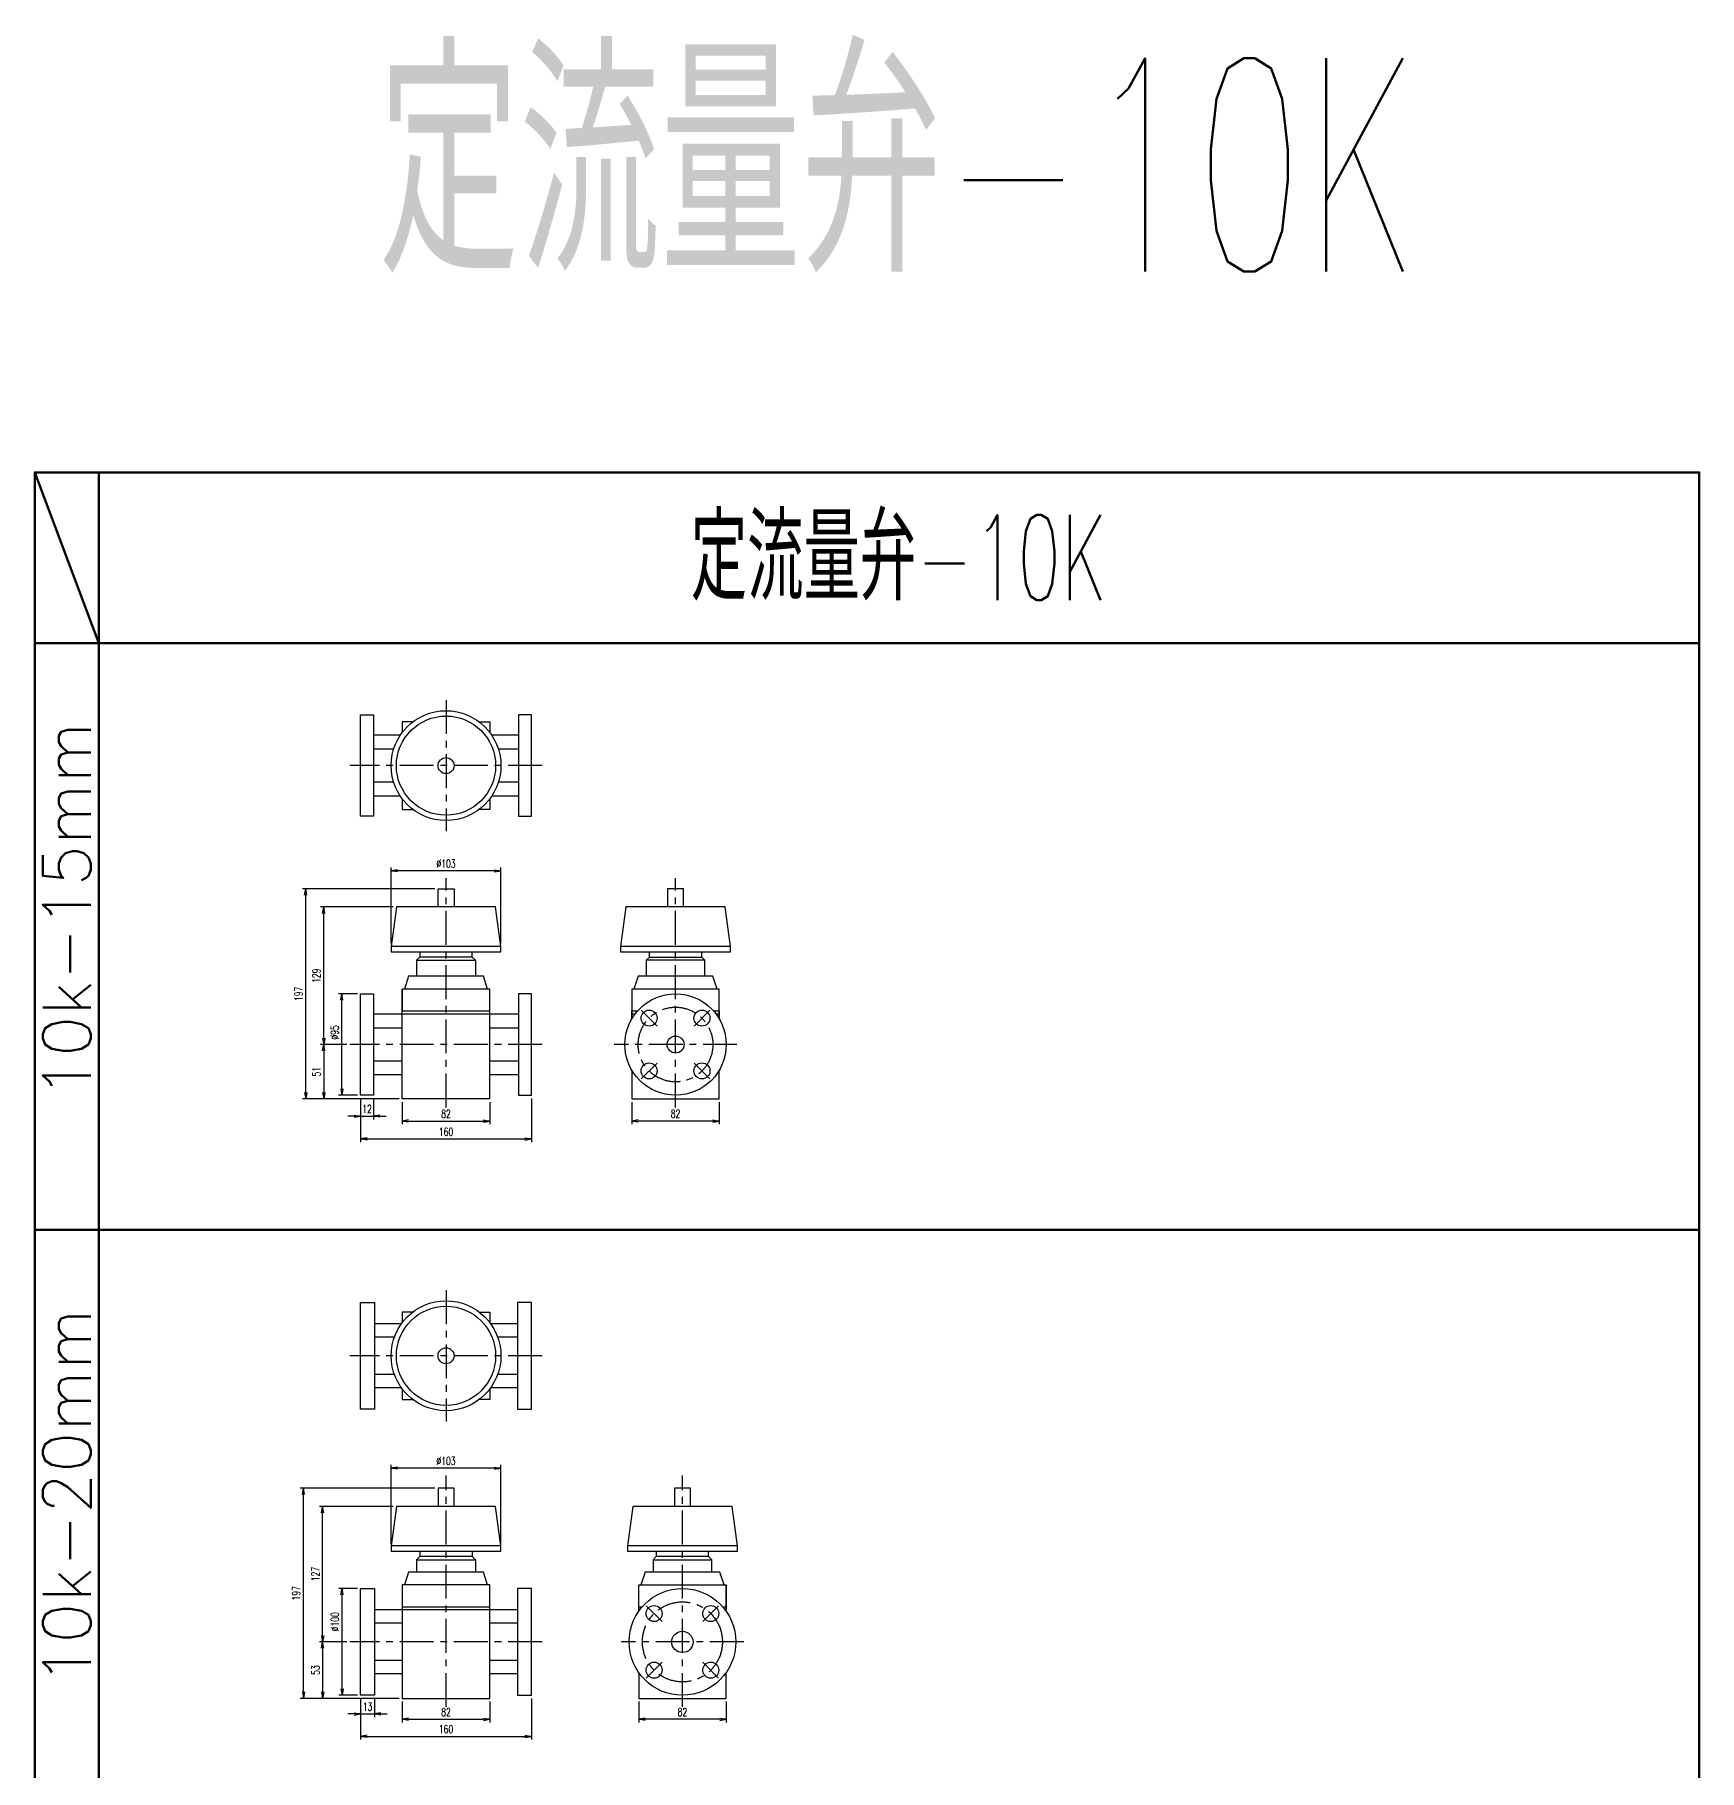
# Model space of a CAD drawing. Header units: millimetres. Extents: x 1711 to 90196, y -23291 to 8516.
# Drawn here: x 24802 to 26362, y -12850 to -11223 of the extents above; entities that cross this region are included whole.
import ezdxf

# ---------------------------------------------------------------- set-up
doc = ezdxf.new("R2010")
doc.units = ezdxf.units.MM
doc.header["$PDMODE"] = 35
doc.linetypes.add('CENTER', pattern=[50.8, 31.75, -6.35, 6.35, -6.35])
for name, color, linetype in [('CEN', 2, 'CENTER'), ('TEXT', 7, 'Continuous'), ('寸法', 2, 'Continuous'), ('配管-CVP', 4, 'Continuous')]:
    doc.layers.add(name, color=color, linetype=linetype)
doc.layers.add('line', color=153, linetype='Continuous', lineweight=50)
doc.styles.add('kpk', font='romans.shx', dxfattribs={"width": 0.7, "bigfont": 'extfont2.shx'})
doc.styles.get("Standard").update_dxf_attribs({"font": 'romans.shx', "bigfont": 'extfont.shx'})
doc.dimstyles.new('KPK-3', dxfattribs={"dimscale": 3, "dimtxt": 2.5, "dimasz": 2, "dimexe": 1, "dimexo": 1, "dimgap": 1, "dimtad": 3, "dimdec": 1, "dimdsep": 46, "dimtxsty": 'kpk', "dimblk": 'OPEN', "dimcen": 2.5, "dimclrd": 2, "dimclre": 2, "dimclrt": 4, "dimadec": 1, "dimazin": 2, "dimtfac": 1, "dimtdec": 1, "dimtmove": 0, "dimatfit": 2, "dimldrblk": 'OPEN', "dimfxl": 0, "dimlwd": -1, "dimlwe": -1, "dimarcsym": 0})

# ---------------------------------------------------------------- blocks, each defined once
blk = doc.blocks.new('_Open')
at = {"color": 0, "linetype": 'ByBlock', "lineweight": -2}
for p, q in [((-1, 0.17), (0, 0)), ((-1, -0.17), (0, 0)), ((0, 0), (-1, 0))]:
    blk.add_line(p, q, dxfattribs=at)
blk = doc.blocks.new('*D1772')
at = {"layer": 'Defpoints', "color": 0, "transparency": 16777216}
for p in [(25107.7, -12217.4), (25267.7, -12217.4), (25267.7, -12258.4)]:
    blk.add_point(p, dxfattribs=at)
at = {"layer": '寸法', "color": 2, "transparency": 16777216}
for p, q in [((25107.7, -12220.4), (25107.7, -12261.4)), ((25267.7, -12220.4), (25267.7, -12261.4)), ((25113.7, -12258.4), (25261.7, -12258.4))]:
    blk.add_line(p, q, dxfattribs=at)
at = {"layer": '寸法', "color": 2, "transparency": 16777216, "xscale": 6, "yscale": 6, "zscale": 6, "rotation": 180}
blk.add_blockref('_Open', (25107.7, -12258.4), dxfattribs=at)
at = {"layer": '寸法', "color": 2, "transparency": 16777216, "xscale": 6, "yscale": 6, "zscale": 6}
blk.add_blockref('_Open', (25267.7, -12258.4), dxfattribs=at)
at = {"layer": '寸法', "color": 4, "transparency": 16777216, "insert": (25187.7, -12251.7), "char_height": 7.5, "attachment_point": 5, "style": 'kpk', "bg_fill": 3, "box_fill_scale": 1.1, "bg_fill_color": 256, "bg_fill_true_color": 13158600, "bg_fill_transparency": 0}
blk.add_mtext('160', dxfattribs=at)
blk = doc.blocks.new('*D1773')
at = {"layer": 'Defpoints', "color": 0, "transparency": 16777216}
for p in [(25107.7, -12217.4), (25119.7, -12217.4)]:
    blk.add_point(p, dxfattribs=at)
at = {"layer": '寸法', "color": 2, "transparency": 16777216}
for p, q in [((25107.7, -12220.4), (25107.7, -12240.1)), ((25119.7, -12220.4), (25119.7, -12240.1)), ((25101.7, -12237.1), (25095.7, -12237.1)), ((25107.7, -12237.1), (25119.7, -12237.1)), ((25125.7, -12237.1), (25131.7, -12237.1))]:
    blk.add_line(p, q, dxfattribs=at)
at = {"layer": '寸法', "color": 2, "transparency": 16777216, "xscale": 6, "yscale": 6, "zscale": 6}
blk.add_blockref('_Open', (25107.7, -12237.1), dxfattribs=at)
at = {"layer": '寸法', "color": 2, "transparency": 16777216, "xscale": 6, "yscale": 6, "zscale": 6, "rotation": 180}
blk.add_blockref('_Open', (25119.7, -12237.1), dxfattribs=at)
at = {"layer": '寸法', "color": 4, "transparency": 16777216, "insert": (25113.7, -12230.3), "char_height": 7.5, "attachment_point": 5, "style": 'kpk', "bg_fill": 3, "box_fill_scale": 1.1, "bg_fill_color": 256, "bg_fill_true_color": 13158600, "bg_fill_transparency": 0}
blk.add_mtext('12', dxfattribs=at)
at = {"layer": 'Defpoints', "color": 0, "transparency": 16777216}
blk.add_point((25119.7, -12237.1), dxfattribs=at)
blk = doc.blocks.new('*D1774')
at = {"layer": 'Defpoints', "color": 0, "transparency": 16777216}
for p in [(25090.1, -12122.4), (25107.7, -12122.4), (25107.7, -12217.4)]:
    blk.add_point(p, dxfattribs=at)
at = {"layer": '寸法', "color": 2, "transparency": 16777216}
for p, q in [((25104.7, -12122.4), (25087.1, -12122.4)), ((25090.1, -12211.4), (25090.1, -12128.4)), ((25104.7, -12217.4), (25087.1, -12217.4))]:
    blk.add_line(p, q, dxfattribs=at)
at = {"layer": '寸法', "color": 2, "transparency": 16777216, "xscale": 6, "yscale": 6, "zscale": 6}
for p, rotation in [((25090.1, -12122.4), 90), ((25090.1, -12217.4), 270)]:
    blk.add_blockref('_Open', p, dxfattribs=dict(at, rotation=rotation))
at = {"layer": '寸法', "color": 4, "transparency": 16777216, "insert": (25083.4, -12158.5), "char_height": 7.5, "attachment_point": 5, "rotation": 90, "style": 'kpk', "bg_fill": 3, "box_fill_scale": 1.1, "bg_fill_color": 256, "bg_fill_true_color": 13158600, "bg_fill_transparency": 0}
blk.add_mtext('%%C95', dxfattribs=at)
blk = doc.blocks.new('*D1755')
at = {"layer": 'Defpoints', "color": 0, "transparency": 16777216}
for p in [(25136.2, -12007), (25136.2, -12077.9), (25239.2, -12077.9)]:
    blk.add_point(p, dxfattribs=at)
at = {"layer": '寸法', "color": 2, "transparency": 16777216}
for p, q in [((25136.2, -12074.9), (25136.2, -12004)), ((25239.2, -12074.9), (25239.2, -12004)), ((25233.2, -12007), (25142.2, -12007))]:
    blk.add_line(p, q, dxfattribs=at)
at = {"layer": '寸法', "color": 2, "transparency": 16777216, "xscale": 6, "yscale": 6, "zscale": 6, "rotation": 180}
blk.add_blockref('_Open', (25136.2, -12007), dxfattribs=at)
at = {"layer": '寸法', "color": 2, "transparency": 16777216, "xscale": 6, "yscale": 6, "zscale": 6}
blk.add_blockref('_Open', (25239.2, -12007), dxfattribs=at)
at = {"layer": '寸法', "color": 4, "transparency": 16777216, "insert": (25187.7, -12000.3), "char_height": 7.5, "attachment_point": 5, "style": 'kpk', "bg_fill": 3, "box_fill_scale": 1.1, "bg_fill_color": 256, "bg_fill_true_color": 13158600, "bg_fill_transparency": 0}
blk.add_mtext('%%C103', dxfattribs=at)
blk = doc.blocks.new('*D1756')
at = {"layer": 'Defpoints', "color": 0, "transparency": 16777216}
for p in [(25097.7, -12169.9), (25073.1, -12220.9), (25146.7, -12220.9)]:
    blk.add_point(p, dxfattribs=at)
at = {"layer": '寸法', "color": 2, "transparency": 16777216}
for p, q in [((25094.7, -12169.9), (25070.1, -12169.9)), ((25073.1, -12175.9), (25073.1, -12214.9)), ((25143.7, -12220.9), (25070.1, -12220.9))]:
    blk.add_line(p, q, dxfattribs=at)
at = {"layer": '寸法', "color": 2, "transparency": 16777216, "xscale": 6, "yscale": 6, "zscale": 6}
for p, rotation in [((25073.1, -12169.9), 90), ((25073.1, -12220.9), 270)]:
    blk.add_blockref('_Open', p, dxfattribs=dict(at, rotation=rotation))
at = {"layer": '寸法', "color": 4, "transparency": 16777216, "insert": (25066.3, -12195.4), "char_height": 7.5, "attachment_point": 5, "rotation": 90, "style": 'kpk', "bg_fill": 3, "box_fill_scale": 1.1, "bg_fill_color": 256, "bg_fill_true_color": 13158600, "bg_fill_transparency": 0}
blk.add_mtext('51', dxfattribs=at)
blk = doc.blocks.new('*D1757')
at = {"layer": 'Defpoints', "color": 0, "transparency": 16777216}
for p in [(25073.1, -12040.9), (25141.2, -12040.9), (25097.7, -12169.9)]:
    blk.add_point(p, dxfattribs=at)
at = {"layer": '寸法', "color": 2, "transparency": 16777216}
for p, q in [((25138.2, -12040.9), (25070.1, -12040.9)), ((25073.1, -12163.9), (25073.1, -12046.9)), ((25094.7, -12169.9), (25070.1, -12169.9))]:
    blk.add_line(p, q, dxfattribs=at)
at = {"layer": '寸法', "color": 2, "transparency": 16777216, "xscale": 6, "yscale": 6, "zscale": 6}
for p, rotation in [((25073.1, -12040.9), 90), ((25073.1, -12169.9), 270)]:
    blk.add_blockref('_Open', p, dxfattribs=dict(at, rotation=rotation))
at = {"layer": '寸法', "color": 4, "transparency": 16777216, "insert": (25066.3, -12105.4), "char_height": 7.5, "attachment_point": 5, "rotation": 90, "style": 'kpk', "bg_fill": 3, "box_fill_scale": 1.1, "bg_fill_color": 256, "bg_fill_true_color": 13158600, "bg_fill_transparency": 0}
blk.add_mtext('129', dxfattribs=at)
blk = doc.blocks.new('*D1758')
at = {"layer": 'Defpoints', "color": 0, "transparency": 16777216}
for p in [(25056.2, -12023.9), (25180.2, -12023.9), (25145.7, -12220.9)]:
    blk.add_point(p, dxfattribs=at)
at = {"layer": '寸法', "color": 2, "transparency": 16777216}
for p, q in [((25177.2, -12023.9), (25053.2, -12023.9)), ((25056.2, -12214.9), (25056.2, -12029.9)), ((25142.7, -12220.9), (25053.2, -12220.9))]:
    blk.add_line(p, q, dxfattribs=at)
at = {"layer": '寸法', "color": 2, "transparency": 16777216, "xscale": 6, "yscale": 6, "zscale": 6}
for p, rotation in [((25056.2, -12023.9), 90), ((25056.2, -12220.9), 270)]:
    blk.add_blockref('_Open', p, dxfattribs=dict(at, rotation=rotation))
at = {"layer": '寸法', "color": 4, "transparency": 16777216, "insert": (25049.5, -12122.4), "char_height": 7.5, "attachment_point": 5, "rotation": 90, "style": 'kpk', "bg_fill": 3, "box_fill_scale": 1.1, "bg_fill_color": 256, "bg_fill_true_color": 13158600, "bg_fill_transparency": 0}
blk.add_mtext('197', dxfattribs=at)
blk = doc.blocks.new('*D3097')
at = {"layer": 'Defpoints', "color": 0, "transparency": 16777216}
for p in [(25146.7, -12220.9), (25228.7, -12220.9), (25228.7, -12241.6)]:
    blk.add_point(p, dxfattribs=at)
at = {"layer": '寸法', "color": 2, "transparency": 16777216}
for p, q in [((25146.7, -12223.9), (25146.7, -12244.6)), ((25228.7, -12223.9), (25228.7, -12244.6)), ((25152.7, -12241.6), (25222.7, -12241.6))]:
    blk.add_line(p, q, dxfattribs=at)
at = {"layer": '寸法', "color": 2, "transparency": 16777216, "xscale": 6, "yscale": 6, "zscale": 6, "rotation": 180}
blk.add_blockref('_Open', (25146.7, -12241.6), dxfattribs=at)
at = {"layer": '寸法', "color": 2, "transparency": 16777216, "xscale": 6, "yscale": 6, "zscale": 6}
blk.add_blockref('_Open', (25228.7, -12241.6), dxfattribs=at)
at = {"layer": '寸法', "color": 4, "transparency": 16777216, "insert": (25187.7, -12234.8), "char_height": 7.5, "attachment_point": 5, "style": 'kpk', "bg_fill": 3, "box_fill_scale": 1.1, "bg_fill_color": 256, "bg_fill_true_color": 13158600, "bg_fill_transparency": 0}
blk.add_mtext('82', dxfattribs=at)
blk = doc.blocks.new('*D1759')
at = {"layer": 'Defpoints', "color": 0, "transparency": 16777216}
for p in [(25361.8, -12220.9), (25443.8, -12220.9), (25361.8, -12241.6)]:
    blk.add_point(p, dxfattribs=at)
at = {"layer": '寸法', "color": 2, "transparency": 16777216}
for p, q in [((25361.8, -12223.9), (25361.8, -12244.6)), ((25443.8, -12223.9), (25443.8, -12244.6)), ((25437.8, -12241.6), (25367.8, -12241.6))]:
    blk.add_line(p, q, dxfattribs=at)
at = {"layer": '寸法', "color": 2, "transparency": 16777216, "xscale": 6, "yscale": 6, "zscale": 6, "rotation": 180}
blk.add_blockref('_Open', (25361.8, -12241.6), dxfattribs=at)
at = {"layer": '寸法', "color": 2, "transparency": 16777216, "xscale": 6, "yscale": 6, "zscale": 6}
blk.add_blockref('_Open', (25443.8, -12241.6), dxfattribs=at)
at = {"layer": '寸法', "color": 4, "transparency": 16777216, "insert": (25402.8, -12234.8), "char_height": 7.5, "attachment_point": 5, "style": 'kpk', "bg_fill": 3, "box_fill_scale": 1.1, "bg_fill_color": 256, "bg_fill_true_color": 13158600, "bg_fill_transparency": 0}
blk.add_mtext('82', dxfattribs=at)
blk = doc.blocks.new('*D1760')
at = {"layer": 'Defpoints', "color": 0, "transparency": 16777216}
for p in [(25136.2, -12567), (25136.2, -12641.3), (25239.2, -12641.3)]:
    blk.add_point(p, dxfattribs=at)
at = {"layer": '寸法', "color": 2, "transparency": 16777216}
for p, q in [((25136.2, -12638.3), (25136.2, -12564)), ((25233.2, -12567), (25142.2, -12567)), ((25239.2, -12638.3), (25239.2, -12564))]:
    blk.add_line(p, q, dxfattribs=at)
at = {"layer": '寸法', "color": 2, "transparency": 16777216, "xscale": 6, "yscale": 6, "zscale": 6, "rotation": 180}
blk.add_blockref('_Open', (25136.2, -12567), dxfattribs=at)
at = {"layer": '寸法', "color": 2, "transparency": 16777216, "xscale": 6, "yscale": 6, "zscale": 6}
blk.add_blockref('_Open', (25239.2, -12567), dxfattribs=at)
at = {"layer": '寸法', "color": 4, "transparency": 16777216, "insert": (25187.7, -12560.2), "char_height": 7.5, "attachment_point": 5, "style": 'kpk', "bg_fill": 3, "box_fill_scale": 1.1, "bg_fill_color": 256, "bg_fill_true_color": 13158600, "bg_fill_transparency": 0}
blk.add_mtext('%%C103', dxfattribs=at)
blk = doc.blocks.new('*D1761')
at = {"layer": 'Defpoints', "color": 0, "transparency": 16777216}
for p in [(25107.7, -12779.8), (25267.7, -12779.8), (25267.7, -12818.4)]:
    blk.add_point(p, dxfattribs=at)
at = {"layer": '寸法', "color": 2, "transparency": 16777216}
for p, q in [((25107.7, -12782.8), (25107.7, -12821.4)), ((25267.7, -12782.8), (25267.7, -12821.4)), ((25113.7, -12818.4), (25261.7, -12818.4))]:
    blk.add_line(p, q, dxfattribs=at)
at = {"layer": '寸法', "color": 2, "transparency": 16777216, "xscale": 6, "yscale": 6, "zscale": 6, "rotation": 180}
blk.add_blockref('_Open', (25107.7, -12818.4), dxfattribs=at)
at = {"layer": '寸法', "color": 2, "transparency": 16777216, "xscale": 6, "yscale": 6, "zscale": 6}
blk.add_blockref('_Open', (25267.7, -12818.4), dxfattribs=at)
at = {"layer": '寸法', "color": 4, "transparency": 16777216, "insert": (25187.7, -12811.6), "char_height": 7.5, "attachment_point": 5, "style": 'kpk', "bg_fill": 3, "box_fill_scale": 1.1, "bg_fill_color": 256, "bg_fill_true_color": 13158600, "bg_fill_transparency": 0}
blk.add_mtext('160', dxfattribs=at)
blk = doc.blocks.new('*D1762')
at = {"layer": '寸法', "color": 2, "transparency": 16777216}
for p, q in [((25107.7, -12782.8), (25107.7, -12800.4)), ((25120.7, -12782.8), (25120.7, -12800.4)), ((25101.7, -12797.4), (25095.7, -12797.4)), ((25107.7, -12797.4), (25120.7, -12797.4)), ((25126.7, -12797.4), (25132.7, -12797.4))]:
    blk.add_line(p, q, dxfattribs=at)
at = {"layer": '寸法', "color": 2, "transparency": 16777216, "xscale": 6, "yscale": 6, "zscale": 6}
blk.add_blockref('_Open', (25107.7, -12797.4), dxfattribs=at)
at = {"layer": '寸法', "color": 2, "transparency": 16777216, "xscale": 6, "yscale": 6, "zscale": 6, "rotation": 180}
blk.add_blockref('_Open', (25120.7, -12797.4), dxfattribs=at)
at = {"layer": '寸法', "color": 4, "transparency": 16777216, "insert": (25114.2, -12790.6), "char_height": 7.5, "attachment_point": 5, "style": 'kpk', "bg_fill": 3, "box_fill_scale": 1.1, "bg_fill_color": 256, "bg_fill_true_color": 13158600, "bg_fill_transparency": 0}
blk.add_mtext('13', dxfattribs=at)
at = {"layer": 'Defpoints', "color": 0, "transparency": 16777216}
for p in [(25107.7, -12779.8), (25120.7, -12779.8), (25120.7, -12797.4)]:
    blk.add_point(p, dxfattribs=at)
blk = doc.blocks.new('*D1763')
at = {"layer": 'Defpoints', "color": 0, "transparency": 16777216}
for p in [(25090.3, -12679.8), (25107.7, -12679.8), (25107.7, -12779.8)]:
    blk.add_point(p, dxfattribs=at)
at = {"layer": '寸法', "color": 2, "transparency": 16777216}
for p, q in [((25104.7, -12679.8), (25087.3, -12679.8)), ((25090.3, -12773.8), (25090.3, -12685.8)), ((25104.7, -12779.8), (25087.3, -12779.8))]:
    blk.add_line(p, q, dxfattribs=at)
at = {"layer": '寸法', "color": 2, "transparency": 16777216, "xscale": 6, "yscale": 6, "zscale": 6}
for p, rotation in [((25090.3, -12679.8), 90), ((25090.3, -12779.8), 270)]:
    blk.add_blockref('_Open', p, dxfattribs=dict(at, rotation=rotation))
at = {"layer": '寸法', "color": 4, "transparency": 16777216, "insert": (25083.6, -12711), "char_height": 7.5, "attachment_point": 5, "rotation": 90, "style": 'kpk', "bg_fill": 3, "box_fill_scale": 1.1, "bg_fill_color": 256, "bg_fill_true_color": 13158600, "bg_fill_transparency": 0}
blk.add_mtext('%%C100', dxfattribs=at)
blk = doc.blocks.new('*D1764')
at = {"layer": 'Defpoints', "color": 0, "transparency": 16777216}
for p in [(25072.1, -12602.8), (25141.2, -12602.8), (25097.7, -12729.8)]:
    blk.add_point(p, dxfattribs=at)
at = {"layer": '寸法', "color": 2, "transparency": 16777216}
for p, q in [((25138.2, -12602.8), (25069.1, -12602.8)), ((25072.1, -12723.8), (25072.1, -12608.8)), ((25094.7, -12729.8), (25069.1, -12729.8))]:
    blk.add_line(p, q, dxfattribs=at)
at = {"layer": '寸法', "color": 2, "transparency": 16777216, "xscale": 6, "yscale": 6, "zscale": 6}
for p, rotation in [((25072.1, -12602.8), 90), ((25072.1, -12729.8), 270)]:
    blk.add_blockref('_Open', p, dxfattribs=dict(at, rotation=rotation))
at = {"layer": '寸法', "color": 4, "transparency": 16777216, "insert": (25065.4, -12666.3), "char_height": 7.5, "attachment_point": 5, "rotation": 90, "style": 'kpk', "bg_fill": 3, "box_fill_scale": 1.1, "bg_fill_color": 256, "bg_fill_true_color": 13158600, "bg_fill_transparency": 0}
blk.add_mtext('127', dxfattribs=at)
blk = doc.blocks.new('*D1765')
at = {"layer": 'Defpoints', "color": 0, "transparency": 16777216}
for p in [(25054.1, -12585.8), (25180.2, -12585.8), (25146.7, -12782.8)]:
    blk.add_point(p, dxfattribs=at)
at = {"layer": '寸法', "color": 2, "transparency": 16777216}
for p, q in [((25177.2, -12585.8), (25051.1, -12585.8)), ((25054.1, -12776.8), (25054.1, -12591.8)), ((25143.7, -12782.8), (25051.1, -12782.8))]:
    blk.add_line(p, q, dxfattribs=at)
at = {"layer": '寸法', "color": 2, "transparency": 16777216, "xscale": 6, "yscale": 6, "zscale": 6}
for p, rotation in [((25054.1, -12585.8), 90), ((25054.1, -12782.8), 270)]:
    blk.add_blockref('_Open', p, dxfattribs=dict(at, rotation=rotation))
at = {"layer": '寸法', "color": 4, "transparency": 16777216, "insert": (25047.3, -12684.3), "char_height": 7.5, "attachment_point": 5, "rotation": 90, "style": 'kpk', "bg_fill": 3, "box_fill_scale": 1.1, "bg_fill_color": 256, "bg_fill_true_color": 13158600, "bg_fill_transparency": 0}
blk.add_mtext('197', dxfattribs=at)
blk = doc.blocks.new('*D1766')
at = {"layer": 'Defpoints', "color": 0, "transparency": 16777216}
for p in [(25097.7, -12729.8), (25072.1, -12782.8), (25146.7, -12782.8)]:
    blk.add_point(p, dxfattribs=at)
at = {"layer": '寸法', "color": 2, "transparency": 16777216}
for p, q in [((25094.7, -12729.8), (25069.1, -12729.8)), ((25072.1, -12735.8), (25072.1, -12776.8)), ((25143.7, -12782.8), (25069.1, -12782.8))]:
    blk.add_line(p, q, dxfattribs=at)
at = {"layer": '寸法', "color": 2, "transparency": 16777216, "xscale": 6, "yscale": 6, "zscale": 6}
for p, rotation in [((25072.1, -12729.8), 90), ((25072.1, -12782.8), 270)]:
    blk.add_blockref('_Open', p, dxfattribs=dict(at, rotation=rotation))
at = {"layer": '寸法', "color": 4, "transparency": 16777216, "insert": (25065.4, -12756.3), "char_height": 7.5, "attachment_point": 5, "rotation": 90, "style": 'kpk', "bg_fill": 3, "box_fill_scale": 1.1, "bg_fill_color": 256, "bg_fill_true_color": 13158600, "bg_fill_transparency": 0}
blk.add_mtext('53', dxfattribs=at)
blk = doc.blocks.new('*D1767')
at = {"layer": 'Defpoints', "color": 0, "transparency": 16777216}
for p in [(25146.7, -12782.8), (25228.7, -12782.8), (25228.7, -12802.4)]:
    blk.add_point(p, dxfattribs=at)
at = {"layer": '寸法', "color": 2, "transparency": 16777216}
for p, q in [((25146.7, -12785.8), (25146.7, -12805.4)), ((25228.7, -12785.8), (25228.7, -12805.4)), ((25152.7, -12802.4), (25222.7, -12802.4))]:
    blk.add_line(p, q, dxfattribs=at)
at = {"layer": '寸法', "color": 2, "transparency": 16777216, "xscale": 6, "yscale": 6, "zscale": 6, "rotation": 180}
blk.add_blockref('_Open', (25146.7, -12802.4), dxfattribs=at)
at = {"layer": '寸法', "color": 2, "transparency": 16777216, "xscale": 6, "yscale": 6, "zscale": 6}
blk.add_blockref('_Open', (25228.7, -12802.4), dxfattribs=at)
at = {"layer": '寸法', "color": 4, "transparency": 16777216, "insert": (25187.7, -12795.6), "char_height": 7.5, "attachment_point": 5, "style": 'kpk', "bg_fill": 3, "box_fill_scale": 1.1, "bg_fill_color": 256, "bg_fill_true_color": 13158600, "bg_fill_transparency": 0}
blk.add_mtext('82', dxfattribs=at)
blk = doc.blocks.new('*D1768')
at = {"layer": 'Defpoints', "color": 0, "transparency": 16777216}
for p in [(25368.3, -12782.8), (25450.3, -12782.8), (25368.3, -12802.4)]:
    blk.add_point(p, dxfattribs=at)
at = {"layer": '寸法', "color": 2, "transparency": 16777216}
for p, q in [((25368.3, -12785.8), (25368.3, -12805.4)), ((25450.3, -12785.8), (25450.3, -12805.4)), ((25444.3, -12802.4), (25374.3, -12802.4))]:
    blk.add_line(p, q, dxfattribs=at)
at = {"layer": '寸法', "color": 2, "transparency": 16777216, "xscale": 6, "yscale": 6, "zscale": 6, "rotation": 180}
blk.add_blockref('_Open', (25368.3, -12802.4), dxfattribs=at)
at = {"layer": '寸法', "color": 2, "transparency": 16777216, "xscale": 6, "yscale": 6, "zscale": 6}
blk.add_blockref('_Open', (25450.3, -12802.4), dxfattribs=at)
at = {"layer": '寸法', "color": 4, "transparency": 16777216, "insert": (25409.3, -12795.6), "char_height": 7.5, "attachment_point": 5, "style": 'kpk', "bg_fill": 3, "box_fill_scale": 1.1, "bg_fill_color": 256, "bg_fill_true_color": 13158600, "bg_fill_transparency": 0}
blk.add_mtext('82', dxfattribs=at)
blk = doc.blocks.new('A$C64145449')
at = {"layer": 'line'}
for p, q in [((60, 0), (60, -5930.5)), ((0, -160), (1560, -160)), ((0, -710), (1560, -710))]:
    blk.add_line(p, q, dxfattribs=at)
blk.add_lwpolyline([(60, -160), (0, 0), (0, -5930.5), (1560, -5930.5), (1560, 0), (0, 0)], dxfattribs=at)
at = {"layer": 'line', "insert": (810, -80), "char_height": 80, "attachment_point": 5}
blk.add_mtext('{\\W0.6;定流量弁-10K}', dxfattribs=at)
at = {"layer": 'line', "char_height": 45, "attachment_point": 5, "rotation": 90}
for s, insert in [('10k-15mm', (30, -410)), ('10k-20mm', (30, -960))]:
    blk.add_mtext(s, dxfattribs=dict(at, insert=insert))

msp = doc.modelspace()

# ---------------------------------------------------------------- linework, layer by layer
at = {"layer": 'CEN'}
for p, q in [((25187.7072, -11846.9482), (25187.7072, -11969.9482)), ((25277.7072, -11908.4482), (25097.7072, -11908.4482)), ((25187.7072, -12228.8092), (25187.7072, -12013.8894)), ((25402.8483, -12228.8092), (25402.8483, -12013.8894)), ((25370.675, -12137.7161), (25385.5242, -12152.5653)), ((25435.0217, -12137.7161), (25420.1724, -12152.5653)), ((25277.7072, -12169.8894), (25097.7072, -12169.8894)), ((25460.3483, -12169.8894), (25345.3483, -12169.8894)), ((25370.675, -12202.0628), (25385.5242, -12187.2136)), ((25435.0217, -12202.0628), (25420.1724, -12187.2136)), ((25187.7072, -12400.1244), (25187.7072, -12523.1244)), ((25277.7072, -12461.6244), (25097.7072, -12461.6244)), ((25187.7072, -12790.8341), (25187.7072, -12573.8341)), ((25409.2849, -12790.8341), (25409.2849, -12573.8341)), ((25375.3438, -12695.8929), (25390.193, -12710.7422)), ((25443.226, -12695.8929), (25428.3768, -12710.7422)), ((25277.7072, -12729.8341), (25097.7072, -12729.8341)), ((25466.7849, -12729.8341), (25351.7849, -12729.8341)), ((25375.3438, -12763.7752), (25390.193, -12748.9259)), ((25443.226, -12763.7752), (25428.3768, -12748.9259))]:
    msp.add_line(p, q, dxfattribs=at)
for centre, radius in [((25402.8483, -12169.8894), 35), ((25409.2849, -12729.8341), 37.5)]:
    msp.add_circle(centre, radius, dxfattribs=at)
at = {"layer": '配管-CVP', "color": 0, "linetype": 'ByBlock'}
for p, q in [((25144.812, -11879.9482), (25119.7072, -11879.9482)), ((25255.7072, -11879.9482), (25230.6024, -11879.9482)), ((25138.5951, -11892.9482), (25119.7072, -11892.9482)), ((25255.7072, -11892.9482), (25236.8193, -11892.9482)), ((25138.5951, -11923.9482), (25119.7072, -11923.9482)), ((25255.7072, -11923.9482), (25236.8193, -11923.9482)), ((25144.812, -11936.9482), (25119.7072, -11936.9482)), ((25255.7072, -11936.9482), (25230.6024, -11936.9482)), ((25239.2072, -12077.8894), (25136.2072, -12077.8894)), ((25454.3483, -12077.8894), (25351.3483, -12077.8894)), ((25378.3483, -12087.8894), (25378.3483, -12082.8894)), ((25427.3483, -12087.8894), (25430.3483, -12090.8894)), ((25255.7072, -12141.3894), (25119.7072, -12141.3894)), ((25364.8483, -12141.3894), (25361.8483, -12141.3894)), ((25443.8483, -12141.3894), (25440.8483, -12141.3894)), ((25146.7072, -12154.3894), (25119.7072, -12154.3894)), ((25255.7072, -12154.3894), (25228.7072, -12154.3894)), ((25146.7072, -12185.3894), (25119.7072, -12185.3894)), ((25255.7072, -12185.3894), (25228.7072, -12185.3894)), ((25146.7072, -12198.3894), (25119.7072, -12198.3894)), ((25255.7072, -12198.3894), (25228.7072, -12198.3894)), ((25145.8473, -12431.6244), (25120.7072, -12431.6244)), ((25139.2717, -12444.1244), (25120.7072, -12444.1244)), ((25254.7072, -12431.6244), (25229.5671, -12431.6244)), ((25254.7072, -12444.1244), (25236.1427, -12444.1244)), ((25139.2717, -12479.1244), (25120.7072, -12479.1244)), ((25145.8473, -12491.6244), (25120.7072, -12491.6244)), ((25254.7072, -12491.6244), (25229.5671, -12491.6244)), ((25254.7072, -12479.1244), (25236.1427, -12479.1244)), ((25460.7849, -12639.8341), (25357.7849, -12639.8341)), ((25160.2072, -12652.8341), (25215.2072, -12652.8341)), ((25212.2072, -12649.8341), (25163.2072, -12649.8341)), ((25381.7849, -12652.8341), (25436.7849, -12652.8341)), ((25433.7849, -12649.8341), (25384.7849, -12649.8341)), ((25450.2849, -12701.2159), (25450.2849, -12676.3341)), ((25254.7072, -12699.8341), (25120.7072, -12699.8341)), ((25146.7072, -12696.8341), (25228.7072, -12696.8341)), ((25368.2849, -12696.8341), (25371.7216, -12696.8341)), ((25369.2849, -12699.8341), (25368.2849, -12699.8341)), ((25446.8482, -12696.8341), (25450.2849, -12696.8341)), ((25146.7072, -12712.3341), (25120.7072, -12712.3341)), ((25254.7072, -12712.3341), (25228.7072, -12712.3341)), ((25146.7072, -12747.3341), (25120.7072, -12747.3341)), ((25254.7072, -12747.3341), (25228.7072, -12747.3341)), ((25146.7072, -12759.8341), (25120.7072, -12759.8341)), ((25254.7072, -12759.8341), (25228.7072, -12759.8341))]:
    msp.add_line(p, q, dxfattribs=at)
for points in [[(25119.7072, -11955.9482), (25107.7072, -11955.9482), (25107.7072, -11860.9482), (25119.7072, -11860.9482)], [(25255.7072, -11955.9482), (25267.7072, -11955.9482), (25267.7072, -11860.9482), (25255.7072, -11860.9482)], [(25454.3483, -12082.8894), (25454.3483, -12077.8894), (25449.3483, -12040.8894), (25356.3483, -12040.8894), (25351.3483, -12077.8894), (25351.3483, -12082.8894)], [(25107.7072, -12411.6244), (25120.7072, -12411.6244), (25120.7072, -12511.6244), (25107.7072, -12511.6244)], [(25267.7072, -12511.6244), (25267.7072, -12411.6244), (25254.7072, -12411.6244), (25254.7072, -12511.6244)], [(25460.7849, -12644.8341), (25460.7849, -12639.8341), (25455.7849, -12602.8341), (25362.7849, -12602.8341), (25357.7849, -12639.8341), (25357.7849, -12644.8341)]]:
    msp.add_lwpolyline(points, close=True, dxfattribs=at)
for points in [[(25156.5423, -11867.4482), (25146.7072, -11867.4482), (25146.7072, -11877.2833)], [(25218.8721, -11867.4482), (25228.7072, -11867.4482), (25228.7072, -11877.2833)], [(25146.7072, -11939.6131), (25146.7072, -11949.4482), (25156.5423, -11949.4482)], [(25228.7072, -11939.6131), (25228.7072, -11949.4482), (25218.8721, -11949.4482)], [(25410.3483, -12040.8894), (25410.3483, -12023.8894), (25395.3483, -12023.8894), (25395.3483, -12040.8894)], [(25375.3483, -12090.8894), (25378.3483, -12087.8894), (25427.3483, -12087.8894), (25427.3483, -12082.8894)], [(25430.3483, -12105.8894), (25430.3483, -12090.8894), (25375.3483, -12090.8894), (25375.3483, -12105.8894)], [(25438.4011, -12138.3894), (25443.8483, -12138.3894), (25443.8483, -12145.9051), (25443.8483, -12117.8894), (25361.8483, -12117.8894), (25361.8483, -12145.9051), (25361.8483, -12138.3894), (25367.2955, -12138.3894)], [(25441.8483, -12117.8894), (25437.8483, -12105.8894), (25367.8483, -12105.8894), (25363.8483, -12117.8894)], [(25156.5423, -12420.6244), (25146.7072, -12420.6244), (25146.7072, -12430.4595)], [(25218.8721, -12420.6244), (25228.7072, -12420.6244), (25228.7072, -12430.4595)], [(25146.7072, -12492.7893), (25146.7072, -12502.6244), (25156.5423, -12502.6244)], [(25228.7072, -12492.7893), (25228.7072, -12502.6244), (25218.8721, -12502.6244)], [(25416.7849, -12602.8341), (25416.7849, -12585.8341), (25401.7849, -12585.8341), (25401.7849, -12602.8341)], [(25384.7849, -12644.8341), (25384.7849, -12649.8341), (25381.7849, -12652.8341), (25381.7849, -12664.3341)], [(25436.7849, -12664.3341), (25436.7849, -12652.8341), (25433.7849, -12649.8341), (25433.7849, -12644.8341)], [(25448.2849, -12676.3341), (25444.2849, -12664.3341), (25374.2849, -12664.3341), (25370.2849, -12676.3341)], [(25368.2849, -12701.2159), (25368.2849, -12676.3341), (25450.2849, -12676.3341), (25450.2849, -12699.8341), (25449.2849, -12699.8341)]]:
    msp.add_lwpolyline(points, dxfattribs=at)
for centre, radius in [((25187.7072, -11908.4482), 51.5), ((25187.7072, -11908.4482), 46.5), ((25187.7072, -11908.4482), 7.5), ((25402.8483, -12169.8894), 47.5), ((25378.0996, -12145.1407), 7.5), ((25427.5971, -12145.1407), 7.5), ((25402.8483, -12169.8894), 8), ((25378.0996, -12194.6382), 7.5), ((25427.5971, -12194.6382), 7.5), ((25187.7072, -12461.6244), 51.5), ((25187.7072, -12461.6244), 46.5), ((25187.7072, -12461.6244), 7.5), ((25409.2849, -12729.8341), 50), ((25382.7684, -12703.3176), 7.5), ((25435.8014, -12703.3176), 7.5), ((25409.2849, -12729.8341), 10), ((25382.7684, -12756.3506), 7.5), ((25435.8014, -12756.3506), 7.5)]:
    msp.add_circle(centre, radius, dxfattribs=at)

# ---------------------------------------------------------------- texts
at = {"layer": 'TEXT', "color": 6, "insert": (25612.2591, -11345.8676), "char_height": 200, "attachment_point": 5}
msp.add_mtext('{\\W0.6;定流量弁-10K}', dxfattribs=at)

# ---------------------------------------------------------------- next in the draw order: dimensions: what is measured, and where the dimension line sits
at = {"layer": '寸法'}
for base, p1, p2, picture, middle in [((25136.2072, -12007.0234), (25239.2072, -12077.8894), (25136.2072, -12077.8894), '*D1755', (25187.7072, -12000.2734)), ((25136.2072, -12566.968), (25239.2072, -12641.3341), (25136.2072, -12641.3341), '*D1760', (25187.7072, -12560.218))]:
    dim = msp.add_linear_dim(base=base, p1=p1, p2=p2, text='%%C<>', dimstyle='KPK-3', dxfattribs=at)
    dim.commit()
    dim.dimension.update_dxf_attribs({"geometry": picture, "text_midpoint": middle})
for base, p1, p2, picture, middle in [((25267.7072, -12258.4459), (25107.7072, -12217.3894), (25267.7072, -12217.3894), '*D1772', (25187.7072, -12251.6959)), ((25361.8483, -12241.5977), (25443.8483, -12220.8894), (25361.8483, -12220.8894), '*D1759', (25402.8483, -12234.8477)), ((25267.7072, -12818.3828), (25107.7072, -12779.8341), (25267.7072, -12779.8341), '*D1761', (25187.7072, -12811.6328)), ((25368.2849, -12802.3542), (25450.2849, -12782.8341), (25368.2849, -12782.8341), '*D1768', (25409.2849, -12795.6042))]:
    dim = msp.add_linear_dim(base=base, p1=p1, p2=p2, dimstyle='KPK-3', dxfattribs=at)
    dim.commit()
    dim.dimension.update_dxf_attribs({"geometry": picture, "text_midpoint": middle})

# ---------------------------------------------------------------- next in the draw order: linework, layer by layer
at = {"layer": '配管-CVP', "color": 0, "linetype": 'ByBlock'}
for p, q in [((25146.7072, -12220.8894), (25146.7072, -12117.8894)), ((25228.7072, -12220.8894), (25228.7072, -12117.8894)), ((25228.7072, -12220.8894), (25146.7072, -12220.8894)), ((25239.2072, -12639.8341), (25136.2072, -12639.8341))]:
    msp.add_line(p, q, dxfattribs=at)
for points in [[(25215.2072, -12090.8894), (25212.2072, -12087.8894), (25212.2072, -12082.8894)], [(25361.8483, -12193.8738), (25361.8483, -12220.8894), (25443.8483, -12220.8894), (25443.8483, -12193.8738)], [(25212.2072, -12644.8341), (25212.2072, -12649.8341), (25215.2072, -12652.8341), (25215.2072, -12664.3341)], [(25368.2849, -12758.4522), (25368.2849, -12782.8341), (25450.2849, -12782.8341), (25450.2849, -12758.4522)]]:
    msp.add_lwpolyline(points, dxfattribs=at)
for points in [[(25267.7072, -12122.3894), (25255.7072, -12122.3894), (25255.7072, -12217.3894), (25267.7072, -12217.3894)], [(25267.7072, -12679.8341), (25254.7072, -12679.8341), (25254.7072, -12779.8341), (25267.7072, -12779.8341)]]:
    msp.add_lwpolyline(points, close=True, dxfattribs=at)

# ---------------------------------------------------------------- next in the draw order: dimensions: what is measured, and where the dimension line sits
at = {"layer": '寸法'}
for base, p1, p2, picture, middle in [((25119.7072, -12237.0977), (25107.7072, -12217.3894), (25119.7072, -12217.3894), '*D1773', (25113.7072, -12237.0977)), ((25120.7072, -12797.3542), (25107.7072, -12779.8341), (25120.7072, -12779.8341), '*D1762', (25114.2072, -12797.3542))]:
    dim = msp.add_linear_dim(base=base, p1=p1, p2=p2, dimstyle='KPK-3', dxfattribs=at)
    dim.commit()
    dim.dimension.update_dxf_attribs({"geometry": picture, "text_midpoint": middle, "dimtype": 160})

# ---------------------------------------------------------------- next in the draw order: dimensions: what is measured, and where the dimension line sits
for base, p1, p2, picture, middle in [((25090.1336, -12122.3894), (25107.7072, -12217.3894), (25107.7072, -12122.3894), '*D1774', (25090.1336, -12158.4724)), ((25090.3452, -12679.8341), (25107.7072, -12779.8341), (25107.7072, -12679.8341), '*D1763', (25090.3452, -12711.0211))]:
    dim = msp.add_linear_dim(base=base, p1=p1, p2=p2, angle=90, text='%%C<>', dimstyle='KPK-3', dxfattribs=at)
    dim.commit()
    dim.dimension.update_dxf_attribs({"geometry": picture, "text_midpoint": middle, "dimtype": 160})

# ---------------------------------------------------------------- next in the draw order: dimensions: what is measured, and where the dimension line sits
for base, p1, p2, picture, middle in [((25073.0688, -12220.8894), (25097.7072, -12169.8894), (25146.7072, -12220.8894), '*D1756', (25066.3188, -12195.3894)), ((25072.1411, -12602.8341), (25097.7072, -12729.8341), (25141.2072, -12602.8341), '*D1764', (25065.3911, -12666.3341))]:
    dim = msp.add_linear_dim(base=base, p1=p1, p2=p2, angle=90, dimstyle='KPK-3', dxfattribs=at)
    dim.commit()
    dim.dimension.update_dxf_attribs({"geometry": picture, "text_midpoint": middle})

# ---------------------------------------------------------------- next in the draw order: dimensions: what is measured, and where the dimension line sits
for base, p1, p2, picture, middle in [((25073.0688, -12040.8894), (25097.7072, -12169.8894), (25141.2072, -12040.8894), '*D1757', (25066.3188, -12105.3894)), ((25054.0673, -12585.8341), (25146.7072, -12782.8341), (25180.2072, -12585.8341), '*D1765', (25047.3173, -12684.3341))]:
    dim = msp.add_linear_dim(base=base, p1=p1, p2=p2, angle=90, dimstyle='KPK-3', dxfattribs=at)
    dim.commit()
    dim.dimension.update_dxf_attribs({"geometry": picture, "text_midpoint": middle})

# ---------------------------------------------------------------- next in the draw order: linework, layer by layer
at = {"layer": '配管-CVP', "color": 0, "linetype": 'ByBlock'}
for points in [[(25195.2072, -12602.8341), (25195.2072, -12585.8341), (25180.2072, -12585.8341), (25180.2072, -12602.8341)], [(25163.2072, -12644.8341), (25163.2072, -12649.8341), (25160.2072, -12652.8341), (25160.2072, -12664.3341)], [(25226.7072, -12676.3341), (25222.7072, -12664.3341), (25152.7072, -12664.3341), (25148.7072, -12676.3341)]]:
    msp.add_lwpolyline(points, dxfattribs=at)
msp.add_lwpolyline([(25239.2072, -12644.8341), (25239.2072, -12639.8341), (25234.2072, -12602.8341), (25141.2072, -12602.8341), (25136.2072, -12639.8341), (25136.2072, -12644.8341)], close=True, dxfattribs=at)

# ---------------------------------------------------------------- next in the draw order: dimensions: what is measured, and where the dimension line sits
at = {"layer": '寸法'}
for base, p1, p2, picture, middle in [((25056.2463, -12023.8894), (25145.7072, -12220.8894), (25180.2072, -12023.8894), '*D1758', (25049.4963, -12122.3894)), ((25072.1411, -12782.8341), (25097.7072, -12729.8341), (25146.7072, -12782.8341), '*D1766', (25065.3911, -12756.3341))]:
    dim = msp.add_linear_dim(base=base, p1=p1, p2=p2, angle=90, dimstyle='KPK-3', dxfattribs=at)
    dim.commit()
    dim.dimension.update_dxf_attribs({"geometry": picture, "text_midpoint": middle})

# ---------------------------------------------------------------- next in the draw order: linework, layer by layer
at = {"layer": '配管-CVP', "color": 0, "linetype": 'ByBlock'}
for p, q in [((25212.2072, -12087.8894), (25163.2072, -12087.8894)), ((25160.2072, -12090.8894), (25160.2072, -12105.8894))]:
    msp.add_line(p, q, dxfattribs=at)
for points in [[(25180.2072, -12040.8894), (25180.2072, -12023.8894), (25195.2072, -12023.8894), (25195.2072, -12040.8894)], [(25163.2072, -12082.8894), (25163.2072, -12087.8894), (25160.2072, -12090.8894), (25215.2072, -12090.8894), (25215.2072, -12105.8894)], [(25226.7072, -12117.8894), (25222.7072, -12105.8894), (25152.7072, -12105.8894), (25148.7072, -12117.8894)]]:
    msp.add_lwpolyline(points, dxfattribs=at)
for points in [[(25234.2072, -12040.8894), (25141.2072, -12040.8894), (25136.2072, -12077.8894), (25136.2072, -12082.8894), (25239.2072, -12082.8894), (25239.2072, -12077.8894)], [(25228.7072, -12138.3894), (25228.7072, -12117.8894), (25146.7072, -12117.8894), (25146.7072, -12138.3894)], [(25107.7072, -12122.3894), (25119.7072, -12122.3894), (25119.7072, -12217.3894), (25107.7072, -12217.3894)], [(25107.7072, -12679.8341), (25120.7072, -12679.8341), (25120.7072, -12779.8341), (25107.7072, -12779.8341)]]:
    msp.add_lwpolyline(points, close=True, dxfattribs=at)

# ---------------------------------------------------------------- next in the draw order: dimensions: what is measured, and where the dimension line sits
at = {"layer": '寸法'}
for base, p1, p2, picture, middle in [((25228.7072, -12241.5977), (25146.7072, -12220.8894), (25228.7072, -12220.8894), '*D3097', (25187.7072, -12234.8477)), ((25228.7072, -12802.3542), (25146.7072, -12782.8341), (25228.7072, -12782.8341), '*D1767', (25187.7072, -12795.6042))]:
    dim = msp.add_linear_dim(base=base, p1=p1, p2=p2, dimstyle='KPK-3', dxfattribs=at)
    dim.commit()
    dim.dimension.update_dxf_attribs({"geometry": picture, "text_midpoint": middle})

# ---------------------------------------------------------------- next in the draw order: linework, layer by layer
at = {"layer": '配管-CVP', "color": 0, "linetype": 'ByBlock'}
msp.add_lwpolyline([(25146.7072, -12676.3341), (25146.7072, -12782.8341), (25228.7072, -12782.8341), (25228.7072, -12676.3341), (25146.7072, -12676.3341)], dxfattribs=at)

# ---------------------------------------------------------------- next in the draw order: block references
at = {"layer": 'line', "linetype": 'ByBlock'}
msp.add_blockref('A$C64145449', (24802.2591, -11633.6234), dxfattribs=at)

doc.saveas('drawing.dxf')
